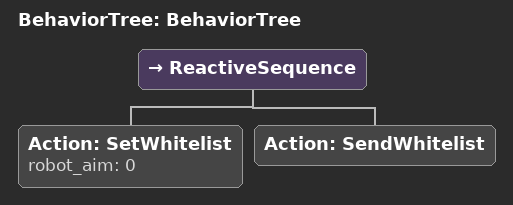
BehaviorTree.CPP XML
<?xml version="1.0"?>
<root main_tree_to_execute="BehaviorTree">
    <BehaviorTree ID="BehaviorTree">
        <ReactiveSequence>
            <Action ID="SetWhitelist" robot_aim="0"/>
            <Action ID="SendWhitelist"/>
        </ReactiveSequence>
    </BehaviorTree>
</root>
